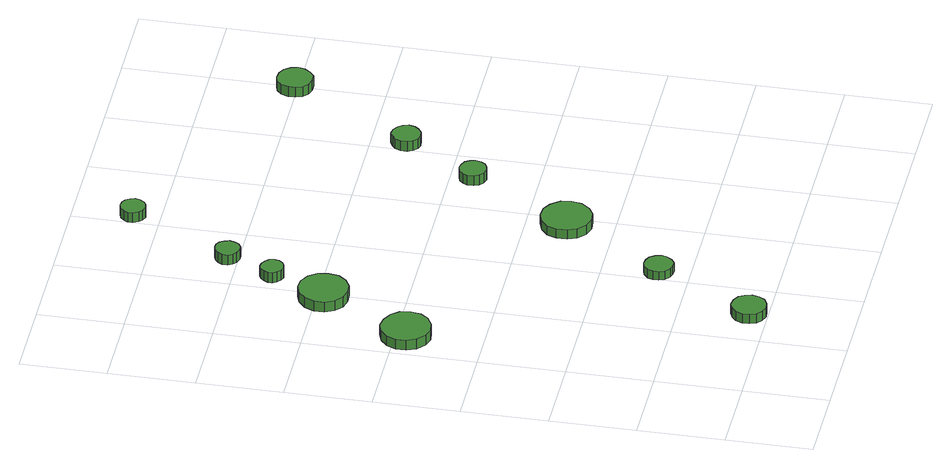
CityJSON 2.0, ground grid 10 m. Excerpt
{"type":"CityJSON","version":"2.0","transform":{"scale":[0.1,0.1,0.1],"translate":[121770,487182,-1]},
"CityObjects":{
"tree1":{"type":"SolitaryVegetationObject","attributes":{"function":"something"},"geometry":[{"type":"MultiSurface","lod":"1","boundaries":[[[0,1,2,3,4,5,6,7,8,9,10,11,12,13,14]],[[15,16,17,18,19,20,21,22,23,24,25,26,27,28,29]],[[0,29,28,1]],[[1,28,27,2]],[[2,27,26,3]],[[3,26,25,4]],[[4,25,24,5]],[[5,24,23,6]],[[6,23,22,7]],[[7,22,21,8]],[[8,21,20,9]],[[9,20,19,10]],[[10,19,18,11]],[[11,18,17,12]],[[12,17,16,13]],[[13,16,15,14]],[[14,15,29,0]]]}]},
"tree2":{"type":"SolitaryVegetationObject","attributes":{"function":"something"},"geometry":[{"type":"MultiSurface","lod":"1","boundaries":[[[30,31,32,33,34,35,36,37,38,39,40,41,42,43,44]],[[45,46,47,48,49,50,51,52,53,54,55,56,57,58,59]],[[30,59,58,31]],[[31,58,57,32]],[[32,57,56,33]],[[33,56,55,34]],[[34,55,54,35]],[[35,54,53,36]],[[36,53,52,37]],[[37,52,51,38]],[[38,51,50,39]],[[39,50,49,40]],[[40,49,48,41]],[[41,48,47,42]],[[42,47,46,43]],[[43,46,45,44]],[[44,45,59,30]]]}]},
"tree3":{"type":"SolitaryVegetationObject","attributes":{"function":"something"},"geometry":[{"type":"MultiSurface","lod":"1","boundaries":[[[60,61,62,63,64,65,66,67,68,69,70,71,72,73,74]],[[75,76,77,78,79,80,81,82,83,84,85,86,87,88,89]],[[60,89,88,61]],[[61,88,87,62]],[[62,87,86,63]],[[63,86,85,64]],[[64,85,84,65]],[[65,84,83,66]],[[66,83,82,67]],[[67,82,81,68]],[[68,81,80,69]],[[69,80,79,70]],[[70,79,78,71]],[[71,78,77,72]],[[72,77,76,73]],[[73,76,75,74]],[[74,75,89,60]]]}]},
"tree4":{"type":"SolitaryVegetationObject","attributes":{"function":"something"},"geometry":[{"type":"MultiSurface","lod":"1","boundaries":[[[90,91,92,93,94,95,96,97,98,99,100,101,102,103,104]],[[105,106,107,108,109,110,111,112,113,114,115,116,117,118,119]],[[90,119,118,91]],[[91,118,117,92]],[[92,117,116,93]],[[93,116,115,94]],[[94,115,114,95]],[[95,114,113,96]],[[96,113,112,97]],[[97,112,111,98]],[[98,111,110,99]],[[99,110,109,100]],[[100,109,108,101]],[[101,108,107,102]],[[102,107,106,103]],[[103,106,105,104]],[[104,105,119,90]]]}]},
"tree5":{"type":"SolitaryVegetationObject","attributes":{"function":"something"},"geometry":[{"type":"MultiSurface","lod":"1","boundaries":[[[120,121,122,123,124,125,126,127,128,129,130,131,132,133,134]],[[135,136,137,138,139,140,141,142,143,144,145,146,147,148,149]],[[120,149,148,121]],[[121,148,147,122]],[[122,147,146,123]],[[123,146,145,124]],[[124,145,144,125]],[[125,144,143,126]],[[126,143,142,127]],[[127,142,141,128]],[[128,141,140,129]],[[129,140,139,130]],[[130,139,138,131]],[[131,138,137,132]],[[132,137,136,133]],[[133,136,135,134]],[[134,135,149,120]]]}]},
"tree6":{"type":"SolitaryVegetationObject","attributes":{"function":"something"},"geometry":[{"type":"MultiSurface","lod":"1","boundaries":[[[150,151,152,153,154,155,156,157,158,159,160,161,162,163,164]],[[165,166,167,168,169,170,171,172,173,174,175,176,177,178,179]],[[150,179,178,151]],[[151,178,177,152]],[[152,177,176,153]],[[153,176,175,154]],[[154,175,174,155]],[[155,174,173,156]],[[156,173,172,157]],[[157,172,171,158]],[[158,171,170,159]],[[159,170,169,160]],[[160,169,168,161]],[[161,168,167,162]],[[162,167,166,163]],[[163,166,165,164]],[[164,165,179,150]]]}]},
"tree7":{"type":"SolitaryVegetationObject","attributes":{"function":"something"},"geometry":[{"type":"MultiSurface","lod":"1","boundaries":[[[180,181,182,183,184,185,186,187,188,189,190,191,192,193,194]],[[195,196,197,198,199,200,201,202,203,204,205,206,207,208,209]],[[180,209,208,181]],[[181,208,207,182]],[[182,207,206,183]],[[183,206,205,184]],[[184,205,204,185]],[[185,204,203,186]],[[186,203,202,187]],[[187,202,201,188]],[[188,201,200,189]],[[189,200,199,190]],[[190,199,198,191]],[[191,198,197,192]],[[192,197,196,193]],[[193,196,195,194]],[[194,195,209,180]]]}]},
"tree8":{"type":"SolitaryVegetationObject","attributes":{"function":"something"},"geometry":[{"type":"MultiSurface","lod":"1","boundaries":[[[210,211,212,213,214,215,216,217,218,219,220,221,222,223,224]],[[225,226,227,228,229,230,231,232,233,234,235,236,237,238,239]],[[210,239,238,211]],[[211,238,237,212]],[[212,237,236,213]],[[213,236,235,214]],[[214,235,234,215]],[[215,234,233,216]],[[216,233,232,217]],[[217,232,231,218]],[[218,231,230,219]],[[219,230,229,220]],[[220,229,228,221]],[[221,228,227,222]],[[222,227,226,223]],[[223,226,225,224]],[[224,225,239,210]]]}]},
"tree9":{"type":"SolitaryVegetationObject","attributes":{"function":"something"},"geometry":[{"type":"MultiSurface","lod":"1","boundaries":[[[240,241,242,243,244,245,246,247,248,249,250,251,252,253,254]],[[255,256,257,258,259,260,261,262,263,264,265,266,267,268,269]],[[240,269,268,241]],[[241,268,267,242]],[[242,267,266,243]],[[243,266,265,244]],[[244,265,264,245]],[[245,264,263,246]],[[246,263,262,247]],[[247,262,261,248]],[[248,261,260,249]],[[249,260,259,250]],[[250,259,258,251]],[[251,258,257,252]],[[252,257,256,253]],[[253,256,255,254]],[[254,255,269,240]]]}]},
"tree10":{"type":"SolitaryVegetationObject","attributes":{"function":"something"},"geometry":[{"type":"MultiSurface","lod":"1","boundaries":[[[270,271,272,273,274,275,276,277,278,279,280,281,282,283,284]],[[285,286,287,288,289,290,291,292,293,294,295,296,297,298,299]],[[270,299,298,271]],[[271,298,297,272]],[[272,297,296,273]],[[273,296,295,274]],[[274,295,294,275]],[[275,294,293,276]],[[276,293,292,277]],[[277,292,291,278]],[[278,291,290,279]],[[279,290,289,280]],[[280,289,288,281]],[[281,288,287,282]],[[282,287,286,283]],[[283,286,285,284]],[[284,285,299,270]]]}]},
"tree11":{"type":"SolitaryVegetationObject","attributes":{"function":"something"},"geometry":[{"type":"MultiSurface","lod":"1","boundaries":[[[300,301,302,303,304,305,306,307,308,309,310,311,312,313,314]],[[315,316,317,318,319,320,321,322,323,324,325,326,327,328,329]],[[300,329,328,301]],[[301,328,327,302]],[[302,327,326,303]],[[303,326,325,304]],[[304,325,324,305]],[[305,324,323,306]],[[306,323,322,307]],[[307,322,321,308]],[[308,321,320,309]],[[309,320,319,310]],[[310,319,318,311]],[[311,318,317,312]],[[312,317,316,313]],[[313,316,315,314]],[[314,315,329,300]]]}]}
},
"vertices":[
[65,388,19],[63,400,19],[56,409,19],[45,415,19],[33,417,19],[22,413,19],[13,405,19],[8,394,19],[8,382,19],[13,371,19],[22,363,19],[33,359,19],[45,361,19],[56,367,19],[63,376,19],[63,376,6],[56,367,6],[45,361,6],[33,359,6],[22,363,6],[13,371,6],[8,382,6],[8,394,6],[13,405,6],[22,413,6],[33,417,6],[45,415,6],[56,409,6],[63,400,6],[65,388,6],
[173,22,17],[171,30,17],[167,37,17],[159,41,17],[151,42,17],[143,39,17],[137,34,17],[134,26,17],[134,18,17],[137,10,17],[143,5,17],[151,2,17],[159,3,17],[167,7,17],[171,14,17],[171,14,5],[167,7,5],[159,3,5],[151,2,5],[143,5,5],[137,10,5],[134,18,5],[134,26,5],[137,34,5],[143,39,5],[151,42,5],[159,41,5],[167,37,5],[171,30,5],[173,22,5],
[121,492,20],[119,504,20],[112,514,20],[101,520,20],[89,521,20],[78,517,20],[69,509,20],[64,498,20],[64,486,20],[69,475,20],[78,467,20],[89,464,20],[101,465,20],[112,471,20],[119,480,20],[119,480,7],[112,471,7],[101,465,7],[89,464,7],[78,467,7],[69,475,7],[64,486,7],[64,498,7],[69,509,7],[78,517,7],[89,521,7],[101,520,7],[112,514,7],[119,504,7],[121,492,7],
[233,136,16],[231,143,16],[227,149,16],[221,152,16],[214,153,16],[208,151,16],[202,146,16],[200,140,16],[200,133,16],[202,127,16],[208,122,16],[214,120,16],[221,120,16],[227,124,16],[231,130,16],[231,130,5],[227,124,5],[221,120,5],[214,120,5],[208,122,5],[202,127,5],[200,133,5],[200,140,5],[202,146,5],[208,151,5],[214,153,5],[221,152,5],[227,149,5],[231,143,5],[233,136,5],
[137,556,20],[136,562,20],[132,566,20],[128,569,20],[122,570,20],[117,568,20],[113,564,20],[110,559,20],[110,554,20],[113,549,20],[117,545,20],[122,543,20],[128,544,20],[132,546,20],[136,551,20],[136,551,7],[132,546,7],[128,544,7],[122,543,7],[117,545,7],[113,549,7],[110,554,7],[110,559,7],[113,564,7],[117,568,7],[122,570,7],[128,569,7],[132,566,7],[136,562,7],[137,556,7],
[163,612,21],[161,618,21],[158,623,21],[153,626,21],[147,626,21],[141,624,21],[137,620,21],[134,615,21],[134,609,21],[137,604,21],[141,600,21],[147,598,21],[153,598,21],[158,601,21],[161,606,21],[161,606,8],[158,601,8],[153,598,8],[147,598,8],[141,600,8],[137,604,8],[134,609,8],[134,615,8],[137,620,8],[141,624,8],[147,626,8],[153,626,8],[158,623,8],[161,618,8],[163,612,8],
[318,255,17],[316,267,17],[308,277,17],[298,283,17],[286,284,17],[274,280,17],[265,272,17],[261,261,17],[261,249,17],[265,238,17],[274,230,17],[286,226,17],[298,227,17],[308,233,17],[316,243,17],[316,243,5],[308,233,5],[298,227,5],[286,226,5],[274,230,5],[265,238,5],[261,249,5],[261,261,5],[265,272,5],[274,280,5],[286,284,5],[298,283,5],[308,277,5],[316,267,5],[318,255,5],
[223,731,23],[221,736,23],[218,741,23],[213,744,23],[207,745,23],[201,743,23],[197,739,23],[194,734,23],[194,728,23],[197,722,23],[201,718,23],[207,716,23],[213,717,23],[218,720,23],[221,725,23],[221,725,10],[218,720,10],[213,717,10],[207,716,10],[201,718,10],[197,722,10],[194,728,10],[194,734,10],[197,739,10],[201,743,10],[207,745,10],[213,744,10],[218,741,10],[221,736,10],[223,731,10],
[375,375,19],[373,381,19],[370,386,19],[364,389,19],[358,390,19],[351,388,19],[347,384,19],[344,378,19],[344,371,19],[347,365,19],[351,361,19],[358,359,19],[364,360,19],[370,363,19],[373,368,19],[373,368,6],[370,363,6],[364,360,6],[358,359,6],[351,361,6],[347,365,6],[344,371,6],[344,378,6],[347,384,6],[351,388,6],[358,390,6],[364,389,6],[370,386,6],[373,381,6],[375,375,6],
[427,460,21],[425,467,21],[421,472,21],[415,476,21],[408,477,21],[402,474,21],[397,470,21],[394,463,21],[394,456,21],[397,450,21],[402,445,21],[408,443,21],[415,444,21],[421,448,21],[425,453,21],[425,453,8],[421,448,8],[415,444,8],[408,443,8],[402,445,8],[397,450,8],[394,456,8],[394,463,8],[397,470,8],[402,474,8],[408,477,8],[415,476,8],[421,472,8],[425,467,8],[427,460,8],
[512,602,24],[510,610,24],[505,617,24],[498,621,24],[489,622,24],[481,620,24],[475,614,24],[472,606,24],[472,598,24],[475,590,24],[481,584,24],[489,582,24],[498,582,24],[505,587,24],[510,594,24],[510,594,11],[505,587,11],[498,582,11],[489,582,11],[481,584,11],[475,590,11],[472,598,11],[472,606,11],[475,614,11],[481,620,11],[489,622,11],[498,621,11],[505,617,11],[510,610,11],[512,602,11]
]}
